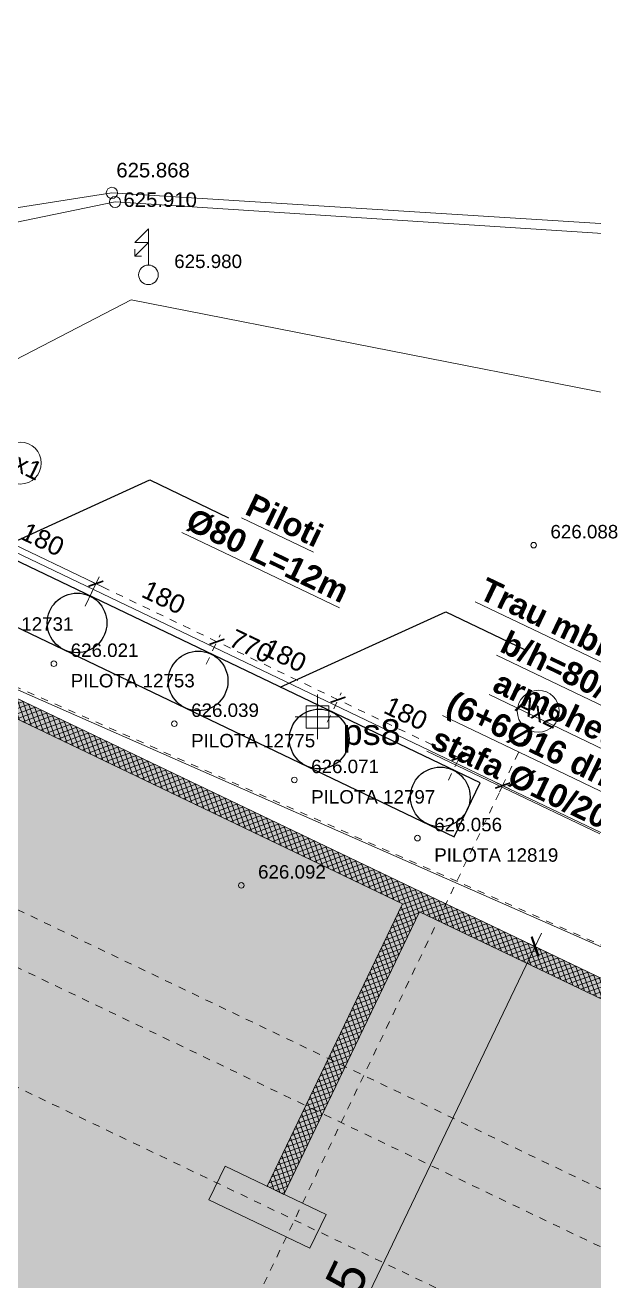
# Model space of a CAD drawing. Header units: metres. Extents: x 7511714 to 7511891, y 4693222 to 4693343.
# Drawn here: x 7511842.04 to 7511849.67, y 4693302.84 to 4693319.68 of the extents above; entities that cross this region are included whole.
import ezdxf
from ezdxf.enums import TextEntityAlignment as Align

# ---------------------------------------------------------------- set-up
doc = ezdxf.new("R2010")
doc.units = ezdxf.units.M
for name, pattern in [('AXES', [2, 1.25, -0.25, 0.25, -0.25]), ('CACHE', [0.375, 0.25, -0.125]), ('CONTINU', [0]), ('Dot & Dashed', [335.13888120651256, 158.749999999965, -88.19444444442497, 0, -88.19443676212254]), ('DXK_LINE_DOT1', [1.8814, 0.9407, -0.9407])]:
    doc.linetypes.add(name, pattern=pattern)
doc.layers.get('0').update_dxf_attribs({"lineweight": 0})
doc.layers.get('Defpoints').update_dxf_attribs({"lineweight": 0})
for name, color, linetype, lineweight in [('asfalt', 252, 'Continuous', 0), ('asfalt pikat', 97, 'Continuous', 0), ('AXES', 10, 'AXES', 0), ('BETON CACHE', 4, 'CACHE', 0), ('BETON COUPE', 3, 'CONTINU', 0), ('BETON HACHURE', 252, 'Continuous', 0), ('BETON TRAME', 254, 'Continuous', 0), ('BORD', 5, 'Continuous', 0), ('COTE 50ème', 1, 'Continuous', 0), ('FOND DE FOUILLE', 7, 'Continuous', 0), ('label', 210, 'Continuous', 0), ('Matjet', 210, 'Continuous', 0), ('matjet e reja', 5, 'Continuous', 0), ('parcela', 7, 'Continuous', 0), ('Puset fekali', 30, 'Continuous', 0), ('rrjet', 7, 'Continuous', 0), ('shtyll elektrike', 1, 'Continuous', 0), ('TALUS', 2, 'Continuous', 0), ('TALUS TRAME 2', 254, 'Continuous', 0), ('TEXTE', 7, 'Continuous', 0), ('trotuar', 91, 'Continuous', 0), ('trotuar pikat', 155, 'Continuous', 0)]:
    doc.layers.add(name, color=color, linetype=linetype, lineweight=lineweight)
doc.layers.add('PILOTA', color=2, linetype='Continuous')
doc.styles.add('FN_TEXT_1.50', font='arial.ttf', dxfattribs={"height": 10})
doc.styles.add('RS_TEXT_1.50', font='arial.ttf', dxfattribs={"height": 12.5})
doc.styles.add('RS_TXT_100', font='arial.ttf', dxfattribs={"height": 25})
doc.styles.add('SMA_TEXT_1.200', font='arial.ttf', dxfattribs={"height": 50})
doc.styles.get("Standard").update_dxf_attribs({"font": 'arial.ttf'})
doc.dimstyles.new('RS_100CM_LINEAIRE', dxfattribs={"dimscale": 10, "dimtxt": 25, "dimasz": 1.5, "dimexe": 1, "dimexo": 2.5, "dimgap": 1, "dimtad": 1, "dimdec": 1, "dimrnd": 0.5, "dimdsep": 46, "dimtxsty": 'RS_TXT_100', "dimblk1": 'ARCHTICK', "dimblk2": 'ARCHTICK', "dimsah": 1, "dimcen": 2.5, "dimdle": 1, "dimclrt": 4, "dimadec": 0, "dimazin": 2, "dimtfac": 1, "dimtdec": 1, "dimtix": 1, "dimtmove": 2, "dimatfit": 3, "dimfxl": 1, "dimtolj": 1, "dimtzin": 0, "dimarcsym": 0})
doc.dimstyles.new('SMA_1.200', dxfattribs={"dimscale": 20, "dimtxt": 50, "dimasz": 1, "dimexe": 1, "dimexo": 2, "dimgap": 0.5, "dimtad": 1, "dimdec": 1, "dimrnd": 0.5, "dimdsep": 46, "dimtxsty": 'SMA_TEXT_1.200', "dimblk": 'ARCHTICK', "dimcen": 10, "dimdle": 1, "dimadec": 0, "dimazin": 2, "dimtfac": 1, "dimtdec": 1, "dimtix": 1, "dimtmove": 2, "dimatfit": 3, "dimfxl": 1, "dimtolj": 1, "dimtzin": 0, "dimarcsym": 0})

# ---------------------------------------------------------------- blocks, each defined once
blk = doc.blocks.new('*U93', base_point=(7511844.938999999, 4693308.14, 626.0919999999999))
at = {"layer": 'Matjet', "linetype": 'ByBlock', "lineweight": -2}
blk.add_line((7511844.938999999, 4693308.14, 626.0919999999999), (7511844.938999999, 4693308.14, 626.0919999999999), dxfattribs=at)
blk.add_circle((7511844.938999999, 4693308.14, 626.0919999999999), 0.03749999925, dxfattribs=at)
at = {"layer": 'Matjet', "linetype": 'ByBlock', "insert": (7511845.164, 4693308.319999998, 626.0919999999999), "char_height": 0.18, "attachment_point": 4}
blk.add_mtext('626.092', dxfattribs=at)
blk = doc.blocks.new('*U94', base_point=(7511848.859, 4693312.702, 626.0880000000001))
at = {"layer": 'Matjet', "linetype": 'ByBlock', "lineweight": -2}
blk.add_line((7511848.859, 4693312.702, 626.0880000000001), (7511848.859, 4693312.702, 626.0880000000001), dxfattribs=at)
blk.add_circle((7511848.859, 4693312.702, 626.0880000000001), 0.03749999925, dxfattribs=at)
at = {"layer": 'Matjet', "linetype": 'ByBlock', "insert": (7511849.084, 4693312.881999998, 626.0880000000001), "char_height": 0.18, "attachment_point": 4}
blk.add_mtext('626.088', dxfattribs=at)
blk = doc.blocks.new('Pole electricity_ Shtyllë Elekrike Druri - tension i lartë')
at = {"color": 1, "linetype": 'ByBlock', "lineweight": 0, "flags": 128}
for points in [[(0, 0.5), (0, 2.349999999627584), (-0.7000000011175871, 1.650000000372529), (-2.84e-14, 1.650000000372529), (-0.7000000011175871, 0.949999999254942)], [(-0.3500000005587935, 0.949999999254942), (-0.7000000011176156, 0.949999999254942), (-0.7000000011175871, 1.299999999813735)]]:
    blk.add_lwpolyline(points, dxfattribs=at)
at = {"color": 1, "linetype": 'ByBlock', "lineweight": 0}
blk.add_circle((0, 0), 0.5, dxfattribs=at)
blk = doc.blocks.new('Shtylle_Elekrike_Druri')
at = {"color": 1, "lineweight": 0}
blk.add_blockref('Pole electricity_ Shtyllë Elekrike Druri - tension i lartë', (0, 0), dxfattribs=at)
blk = doc.blocks.new('*U149', base_point=(7511843.695000001, 4693316.326999999, 625.98))
at = {"layer": 'shtyll elektrike', "color": 0, "linetype": 'ByBlock', "lineweight": -2, "xscale": 0.2631578938478685, "yscale": 0.2631578938478685, "zscale": 0.2631578938478685}
blk.add_blockref('Shtylle_Elekrike_Druri', (7511843.695000001, 4693316.326999999, 625.98), dxfattribs=at)
at = {"layer": 'label', "linetype": 'ByBlock', "insert": (7511844.040394738, 4693316.506999998, 625.98), "char_height": 0.18, "attachment_point": 4}
blk.add_mtext('625.980', dxfattribs=at)
blk = doc.blocks.new('*U150', base_point=(7511843.247, 4693317.303999999, 625.91))
at = {"layer": 'trotuar pikat', "linetype": 'ByBlock', "lineweight": -2}
blk.add_line((7511843.247, 4693317.303999999, 625.91), (7511843.247, 4693317.303999999, 625.91), dxfattribs=at)
blk.add_circle((7511843.247, 4693317.303999999, 625.91), 0.0749999985, dxfattribs=at)
at = {"layer": 'trotuar pikat', "linetype": 'ByBlock', "insert": (7511843.359500001, 4693317.334, 625.91), "char_height": 0.195, "attachment_point": 4}
blk.add_mtext('{\\C256;625.910}', dxfattribs=at)
blk = doc.blocks.new('*U151', base_point=(7511843.204999999, 4693317.426, 625.868))
at = {"layer": 'asfalt pikat', "linetype": 'ByBlock', "lineweight": -2}
blk.add_line((7511843.204999999, 4693317.426, 625.868), (7511843.204999999, 4693317.426, 625.868), dxfattribs=at)
blk.add_circle((7511843.204999999, 4693317.426, 625.868), 0.0749999985, dxfattribs=at)
at = {"layer": 'asfalt pikat', "linetype": 'ByBlock', "insert": (7511843.264161235, 4693317.729945345, 625.868), "char_height": 0.195, "attachment_point": 4}
blk.add_mtext('{\\C256;625.868}', dxfattribs=at)
blk = doc.blocks.new('*U194', base_point=(7511847.301, 4693308.774, 626.056))
at = {"layer": 'matjet e reja', "linetype": 'ByBlock', "lineweight": -2}
blk.add_line((7511847.301, 4693308.774, 626.056), (7511847.301, 4693308.774, 626.056), dxfattribs=at)
blk.add_circle((7511847.301, 4693308.774, 626.056), 0.03749999925, dxfattribs=at)
at = {"layer": 'matjet e reja', "linetype": 'ByBlock', "char_height": 0.18}
for s, insert, attachment_point in [('626.056', (7511847.526000001, 4693308.954, 626.056), 4), ('PILOTA 12819', (7511847.526000001, 4693308.637096862, 626.056), 1)]:
    blk.add_mtext(s, dxfattribs=dict(at, insert=insert, attachment_point=attachment_point))
blk = doc.blocks.new('*U195', base_point=(7511845.650999999, 4693309.553999999, 626.071))
at = {"layer": 'matjet e reja', "linetype": 'ByBlock', "lineweight": -2}
blk.add_line((7511845.650999999, 4693309.553999999, 626.071), (7511845.650999999, 4693309.553999999, 626.071), dxfattribs=at)
blk.add_circle((7511845.650999999, 4693309.553999999, 626.071), 0.03749999925, dxfattribs=at)
at = {"layer": 'matjet e reja', "linetype": 'ByBlock', "char_height": 0.18}
for s, insert, attachment_point in [('626.071', (7511845.875999998, 4693309.733999998, 626.071), 4), ('PILOTA 12797', (7511845.875999998, 4693309.417096862, 626.071), 1)]:
    blk.add_mtext(s, dxfattribs=dict(at, insert=insert, attachment_point=attachment_point))
blk = doc.blocks.new('*U196', base_point=(7511844.041999999, 4693310.308, 626.039))
at = {"layer": 'matjet e reja', "linetype": 'ByBlock', "lineweight": -2}
blk.add_line((7511844.041999999, 4693310.308, 626.039), (7511844.041999999, 4693310.308, 626.039), dxfattribs=at)
blk.add_circle((7511844.041999999, 4693310.308, 626.039), 0.03749999925, dxfattribs=at)
at = {"layer": 'matjet e reja', "linetype": 'ByBlock', "char_height": 0.18}
for s, insert, attachment_point in [('626.039', (7511844.267000001, 4693310.488, 626.039), 4), ('PILOTA 12775', (7511844.267000001, 4693310.17103547, 626.039), 1)]:
    blk.add_mtext(s, dxfattribs=dict(at, insert=insert, attachment_point=attachment_point))
blk = doc.blocks.new('*U197', base_point=(7511842.427, 4693311.111999999, 626.0209999999998))
at = {"layer": 'matjet e reja', "linetype": 'ByBlock', "lineweight": -2}
blk.add_line((7511842.427, 4693311.111999999, 626.0209999999998), (7511842.427, 4693311.111999999, 626.0209999999998), dxfattribs=at)
blk.add_circle((7511842.427, 4693311.111999999, 626.0209999999998), 0.03749999925, dxfattribs=at)
at = {"layer": 'matjet e reja', "linetype": 'ByBlock', "char_height": 0.18}
for s, insert, attachment_point in [('626.021', (7511842.652000001, 4693311.291999999, 626.0209999999998), 4), ('PILOTA 12753', (7511842.652000001, 4693310.975096862, 626.0209999999998), 1)]:
    blk.add_mtext(s, dxfattribs=dict(at, insert=insert, attachment_point=attachment_point))
blk = doc.blocks.new('*U198', base_point=(7511840.801, 4693311.872, 626.0359999999998))
at = {"layer": 'matjet e reja', "linetype": 'ByBlock', "lineweight": -2}
blk.add_line((7511840.801, 4693311.872, 626.0359999999998), (7511840.801, 4693311.872, 626.0359999999998), dxfattribs=at)
blk.add_circle((7511840.801, 4693311.872, 626.0359999999998), 0.03749999925, dxfattribs=at)
at = {"layer": 'matjet e reja', "linetype": 'ByBlock', "char_height": 0.18}
for s, insert, attachment_point in [('626.036', (7511841.025999999, 4693312.052, 626.0359999999998), 4), ('PILOTA 12731', (7511841.025999999, 4693311.735035472, 626.0359999999998), 1)]:
    blk.add_mtext(s, dxfattribs=dict(at, insert=insert, attachment_point=attachment_point))
blk = doc.blocks.new('*U283', base_point=(7511845.961, 4693310.399, 625.6409999999998))
at = {"layer": 'rrjet', "color": 93, "linetype": 'ByBlock', "lineweight": -2}
for p, q in [((7511845.961, 4693310.098999999, 625.6409999999998), (7511845.961, 4693310.699, 625.6409999999998)), ((7511845.661000001, 4693310.399, 625.6409999999998), (7511846.261, 4693310.399, 625.6409999999998))]:
    blk.add_line(p, q, dxfattribs=at)
at = {"layer": 'rrjet', "color": 93, "linetype": 'ByBlock', "lineweight": -2, "elevation": 625.6409999999998}
blk.add_lwpolyline([(7511845.811000001, 4693310.248999999), (7511845.811000001, 4693310.549000002), (7511846.111000001, 4693310.549000002), (7511846.111000001, 4693310.248999999)], close=True, dxfattribs=at)
at = {"layer": 'rrjet', "linetype": 'ByBlock', "insert": (7511846.2985, 4693310.36868281, 625.6409999999998), "char_height": 0.345, "attachment_point": 1}
blk.add_mtext('{\\fArial|b0|i0|c0|p34;\\C137;\\c8355647;ps8}', dxfattribs=at)
blk = doc.blocks.new('A$Cebd43ce6')
at = {"layer": 'BETON CACHE', "color": 232, "linetype": 'Dot & Dashed', "ltscale": 0.01}
blk.add_lwpolyline([(0, 0), (-1313.238454571285, 39.75275264584343), (-4660.494244752859, 445.5344367861398), (-4259.391150078416, 5326.202943994038), (-610.1144931734743, 5439.72356695043), (-20.71135502445395, 5433.15160192037)], close=True, dxfattribs=at)
at = {"layer": 'COTE 50ème', "ltscale": 0.5}
blk.add_circle((-3905.627959313715, 2250.096767547431), 4550, dxfattribs=at)
blk = doc.blocks.new('AXES_FN')
at = {"color": 0, "linetype": 'Continuous'}
blk.add_circle((0, 15.0000000000291), 15, dxfattribs=at)
at = {"color": 0, "style": 'FN_TEXT_1.50'}
blk.add_attdef('AXES', text='', height=12.5, dxfattribs=at).set_placement((-48.89196793997054, 20.62500000002911), align=Align.MIDDLE_CENTER)
blk = doc.blocks.new('_ArchTick')
at = {"color": 0, "linetype": 'ByBlock', "const_width": 0.15}
blk.add_lwpolyline([(-0.5, -0.5), (0.5, 0.5)], dxfattribs=at)
blk = doc.blocks.new('*D384')
at = {"layer": 'AXES', "color": 0, "linetype": 'Continuous', "lineweight": -2, "ltscale": 0.5, "transparency": 16777216}
for p, q in [((45237.31657948549, -40379.73147992383), (45237.31657948549, -40393.66435248708)), ((46007.31679113834, -40379.73147992383), (46007.31679113834, -40393.66435248708)), ((45227.31657948549, -40383.66435248708), (46017.31679113834, -40383.66435248708))]:
    blk.add_line(p, q, dxfattribs=at)
at = {"layer": 'Defpoints', "color": 0, "linetype": 'Continuous', "ltscale": 0.5, "transparency": 16777216}
for p in [(45237.31657948549, -40354.73147992383), (46007.31679113834, -40354.73147992383), (46007.31679113834, -40383.66435248708)]:
    blk.add_point(p, dxfattribs=at)
at = {"layer": 'AXES', "color": 0, "linetype": 'Continuous', "lineweight": -2, "ltscale": 0.5, "transparency": 16777216, "xscale": 15, "yscale": 15, "zscale": 15, "rotation": 180}
blk.add_blockref('_ArchTick', (45237.31657948549, -40383.66435248708), dxfattribs=at)
at = {"layer": 'AXES', "color": 0, "linetype": 'Continuous', "lineweight": -2, "ltscale": 0.5, "transparency": 16777216, "xscale": 15, "yscale": 15, "zscale": 15}
blk.add_blockref('_ArchTick', (46007.31679113834, -40383.66435248708), dxfattribs=at)
at = {"layer": 'AXES', "color": 4, "linetype": 'Continuous', "lineweight": 5, "ltscale": 0.5, "transparency": 16777216, "insert": (45622.31668531191, -40360.90002779404), "char_height": 25, "attachment_point": 5, "style": 'RS_TXT_100'}
blk.add_mtext('\\A1;770', dxfattribs=at)
blk = doc.blocks.new('*D385')
at = {"layer": 'AXES', "color": 0, "linetype": 'Continuous', "lineweight": -2, "ltscale": 0.5, "transparency": 16777216}
for p, q in [((46007.31679113834, -40379.73147992383), (46007.31679113834, -40393.66435248708)), ((46537.31679113834, -40389.73147992383), (46537.31679113834, -40373.66435248708)), ((45997.31679113834, -40383.66435248708), (46547.31679113834, -40383.66435248708))]:
    blk.add_line(p, q, dxfattribs=at)
at = {"layer": 'Defpoints', "color": 0, "linetype": 'Continuous', "ltscale": 0.5, "transparency": 16777216}
for p in [(46007.31679113834, -40354.73147992383), (46537.31679113834, -40383.66435248708), (46537.31679113834, -40414.73147992383)]:
    blk.add_point(p, dxfattribs=at)
at = {"layer": 'AXES', "color": 0, "linetype": 'Continuous', "lineweight": -2, "ltscale": 0.5, "transparency": 16777216, "xscale": 15, "yscale": 15, "zscale": 15, "rotation": 180}
blk.add_blockref('_ArchTick', (46007.31679113834, -40383.66435248708), dxfattribs=at)
at = {"layer": 'AXES', "color": 0, "linetype": 'Continuous', "lineweight": -2, "ltscale": 0.5, "transparency": 16777216, "xscale": 15, "yscale": 15, "zscale": 15}
blk.add_blockref('_ArchTick', (46537.31679113834, -40383.66435248708), dxfattribs=at)
at = {"layer": 'AXES', "color": 4, "linetype": 'Continuous', "lineweight": 5, "ltscale": 0.5, "transparency": 16777216, "insert": (46272.31679113834, -40360.89150119104), "char_height": 25, "attachment_point": 5, "style": 'RS_TXT_100'}
blk.add_mtext('\\A1;530', dxfattribs=at)
blk = doc.blocks.new('*D423')
at = {"layer": 'Defpoints', "color": 0, "transparency": 16777216}
for p in [(46206.05698376377, -40559.58780128889), (46120.96995852469, -41694.73147724161), (46139.866161978, -41694.73147724161)]:
    blk.add_point(p, dxfattribs=at)
at = {"layer": 'TALUS', "color": 0, "lineweight": -2, "transparency": 16777216}
for p, q in [((46139.866161978, -40539.58780128889), (46139.866161978, -41714.73147724161)), ((46166.05698376377, -40559.58780128889), (46119.866161978, -40559.58780128889)), ((46160.96995852469, -41694.73147724161), (46159.866161978, -41694.73147724161))]:
    blk.add_line(p, q, dxfattribs=at)
at = {"layer": 'TALUS', "color": 0, "lineweight": -2, "transparency": 16777216, "xscale": 20, "yscale": 20, "zscale": 20}
for p, rotation in [((46139.866161978, -40559.58780128889), 90), ((46139.866161978, -41694.73147724161), 270)]:
    blk.add_blockref('_ArchTick', p, dxfattribs=dict(at, rotation=rotation))
at = {"layer": 'TALUS', "color": 0, "transparency": 16777216, "insert": (46104.32045938593, -41127.15963926524), "char_height": 50, "attachment_point": 5, "rotation": 90, "style": 'SMA_TEXT_1.200'}
blk.add_mtext('\\A1;1135', dxfattribs=at)
blk = doc.blocks.new('*D439')
at = {"layer": 'AXES', "color": 0, "linetype": 'Continuous', "lineweight": -2, "ltscale": 0.5, "transparency": 16777216}
for p, q in [((45208.55361448631, -40375.22565026943), (45408.55361448631, -40375.22565026943)), ((45218.55361448631, -40408.62529119052), (45218.55361448631, -40365.22565026943)), ((45398.55361448631, -40408.62529119052), (45398.55361448631, -40365.22565026943))]:
    blk.add_line(p, q, dxfattribs=at)
at = {"layer": 'Defpoints', "color": 0, "linetype": 'Continuous', "ltscale": 0.5, "transparency": 16777216}
for p in [(45398.55361448631, -40375.22565026943), (45218.55361448631, -40433.62529119052), (45398.55361448631, -40433.62529119052)]:
    blk.add_point(p, dxfattribs=at)
at = {"layer": 'AXES', "color": 0, "linetype": 'Continuous', "lineweight": -2, "ltscale": 0.5, "transparency": 16777216, "xscale": 15, "yscale": 15, "zscale": 15, "rotation": 180}
blk.add_blockref('_ArchTick', (45218.55361448631, -40375.22565026943), dxfattribs=at)
at = {"layer": 'AXES', "color": 0, "linetype": 'Continuous', "lineweight": -2, "ltscale": 0.5, "transparency": 16777216, "xscale": 15, "yscale": 15, "zscale": 15}
blk.add_blockref('_ArchTick', (45398.55361448631, -40375.22565026943), dxfattribs=at)
at = {"layer": 'AXES', "color": 4, "linetype": 'Continuous', "lineweight": 5, "ltscale": 0.5, "transparency": 16777216, "insert": (45308.55361448631, -40352.46132557638), "char_height": 25, "attachment_point": 5, "style": 'RS_TXT_100'}
blk.add_mtext('\\A1;180', dxfattribs=at)
blk = doc.blocks.new('*D440')
at = {"layer": 'AXES', "color": 0, "lineweight": -2, "transparency": 16777216}
for p, q in [((45388.55361448631, -40375.22565026943), (45588.55361448631, -40375.22565026943)), ((45398.55361448631, -40408.62529119052), (45398.55361448631, -40365.22565026943)), ((45578.55361448631, -40408.62529119052), (45578.55361448631, -40365.22565026943))]:
    blk.add_line(p, q, dxfattribs=at)
at = {"layer": 'Defpoints', "color": 0, "transparency": 16777216}
for p in [(45578.55361448631, -40375.22565026943), (45398.55361448631, -40433.62529119052), (45578.55361448631, -40433.62529119052)]:
    blk.add_point(p, dxfattribs=at)
at = {"layer": 'AXES', "color": 0, "lineweight": -2, "transparency": 16777216, "xscale": 15, "yscale": 15, "zscale": 15, "rotation": 180}
blk.add_blockref('_ArchTick', (45398.55361448631, -40375.22565026943), dxfattribs=at)
at = {"layer": 'AXES', "color": 0, "lineweight": -2, "transparency": 16777216, "xscale": 15, "yscale": 15, "zscale": 15}
blk.add_blockref('_ArchTick', (45578.55361448631, -40375.22565026943), dxfattribs=at)
at = {"layer": 'AXES', "color": 4, "transparency": 16777216, "insert": (45488.55361448631, -40352.46132557638), "char_height": 25, "attachment_point": 5, "style": 'RS_TXT_100'}
blk.add_mtext('\\A1;180', dxfattribs=at)
blk = doc.blocks.new('*D441')
at = {"layer": 'AXES', "color": 0, "lineweight": -2, "transparency": 16777216}
for p, q in [((45568.55361448631, -40375.22565026943), (45768.55361448631, -40375.22565026943)), ((45578.55361448631, -40408.62529119052), (45578.55361448631, -40365.22565026943)), ((45758.55361448631, -40408.62529119052), (45758.55361448631, -40365.22565026943))]:
    blk.add_line(p, q, dxfattribs=at)
at = {"layer": 'Defpoints', "color": 0, "transparency": 16777216}
for p in [(45758.55361448631, -40375.22565026943), (45578.55361448631, -40433.62529119052), (45758.55361448631, -40433.62529119052)]:
    blk.add_point(p, dxfattribs=at)
at = {"layer": 'AXES', "color": 0, "lineweight": -2, "transparency": 16777216, "xscale": 15, "yscale": 15, "zscale": 15, "rotation": 180}
blk.add_blockref('_ArchTick', (45578.55361448631, -40375.22565026943), dxfattribs=at)
at = {"layer": 'AXES', "color": 0, "lineweight": -2, "transparency": 16777216, "xscale": 15, "yscale": 15, "zscale": 15}
blk.add_blockref('_ArchTick', (45758.55361448631, -40375.22565026943), dxfattribs=at)
at = {"layer": 'AXES', "color": 4, "transparency": 16777216, "insert": (45668.55361448631, -40352.46132557638), "char_height": 25, "attachment_point": 5, "style": 'RS_TXT_100'}
blk.add_mtext('\\A1;180', dxfattribs=at)
blk = doc.blocks.new('*D442')
at = {"layer": 'AXES', "color": 0, "lineweight": -2, "transparency": 16777216}
for p, q in [((45748.55361448631, -40375.22565026943), (45948.55361448631, -40375.22565026943)), ((45758.55361448631, -40408.62529119052), (45758.55361448631, -40365.22565026943)), ((45938.55361448631, -40408.62529119052), (45938.55361448631, -40365.22565026943))]:
    blk.add_line(p, q, dxfattribs=at)
at = {"layer": 'Defpoints', "color": 0, "transparency": 16777216}
for p in [(45938.55361448631, -40375.22565026943), (45758.55361448631, -40433.62529119052), (45938.55361448631, -40433.62529119052)]:
    blk.add_point(p, dxfattribs=at)
at = {"layer": 'AXES', "color": 0, "lineweight": -2, "transparency": 16777216, "xscale": 15, "yscale": 15, "zscale": 15, "rotation": 180}
blk.add_blockref('_ArchTick', (45758.55361448631, -40375.22565026943), dxfattribs=at)
at = {"layer": 'AXES', "color": 0, "lineweight": -2, "transparency": 16777216, "xscale": 15, "yscale": 15, "zscale": 15}
blk.add_blockref('_ArchTick', (45938.55361448631, -40375.22565026943), dxfattribs=at)
at = {"layer": 'AXES', "color": 4, "transparency": 16777216, "insert": (45848.55361448631, -40352.46132557638), "char_height": 25, "attachment_point": 5, "style": 'RS_TXT_100'}
blk.add_mtext('\\A1;180', dxfattribs=at)
blk = doc.blocks.new('A$C340691c1')
at = {"layer": 'BETON HACHURE', "true_color": 0x636466, "transparency": 33554585}
h = blk.add_hatch(dxfattribs=at)
h.set_pattern_fill('ANSI37', color=251, scale=50, angle=270, style=0)
h.set_pattern_definition([(315, (-58216.8400916399, 74502.85212336945), (4.419417382415923, 4.419417382415921), []), (45, (-58216.8400916399, 74502.85212336945), (-4.41941738241592, 4.419417382415923), [])])
h.paths.add_polyline_path([(-2720.628170966578, 3000.241066249626), (-2695.628170966585, 3000.241066249626), (-2695.628170966578, 2675.241066249626), (-2720.628170966578, 2675.24106624964)], flags=0)
h.paths.add_polyline_path([(-2720.628170966578, 3000.241066249626), (-2695.628170966585, 3000.241066249626), (-2695.628170966578, 2675.241066249626), (-2720.628170966578, 2675.24106624964)], flags=0)
h.paths.add_polyline_path([(-540.6324638166043, 2860.096752578655), (-540.6281709666073, 2810.096757943043), (-460.6281709666073, 2810.096757943043), (-460.6324638166043, 2860.096752578655)], flags=0)
h.paths.add_polyline_path([(-920.6302367242461, 2860.096752578567), (-920.6302367242461, 2810.096757942956), (-840.6302367242461, 2810.096757942956), (-840.6302367242461, 2860.096752578567)], flags=0)
edge = h.paths.add_edge_path(flags=0)
edge.add_arc((-880.630236724217, 4175.096779741536), 40, 0, 360)
edge = h.paths.add_edge_path(flags=0)
edge.add_arc((-880.6302367242461, 4850.096752578524), 40, 0, 360)
edge = h.paths.add_edge_path(flags=0)
edge.add_arc((-880.6302367242606, 3575.096742974114), 40, 0, 360)
h.paths.add_polyline_path([(-35.62817096657818, 5320.238549746588), (-4224.472317065207, 5320.24106624964), (-4613.76063167776, 583.5373482178402), (-35.62817096657818, 133.9492446580698)])
edge = h.paths.add_edge_path(flags=0)
edge.add_arc((-880.6302367242606, 3575.096742974114), 40, 0, 360)
h.paths.add_polyline_path([(-2095.628170966571, 5295.241066249626), (-2095.628170966571, 4875.096752578524), (-2070.628170966571, 4875.096752578524), (-2070.628170966571, 5295.241066249626), (-500.6215066893492, 5295.241066249626), (-500.6324638166043, 4825.096752578524), (-460.6281709665491, 4825.096752578524), (-460.6281709665491, 5295.241066249626), (-60.62817096657818, 5295.238549746617), (-60.62817096657818, 3565.096742974114), (-460.6281709665491, 3565.096742974114), (-460.6281709665491, 4200.096779741536), (-500.6324638166043, 4200.096779741536), (-500.6324638166043, 3535.096742974114), (-60.62817096657818, 3535.096742974114), (-60.62817096657818, 2790.096752578596), (-500.6324638166043, 2790.096752578596), (-500.6324638166043, 1400.09671581116), (-460.6281709665782, 1400.09671581116), (-460.6281709665709, 2760.096752578596), (-60.62817096657818, 2760.096752578596), (-60.62817096657818, 161.524588839733), (-833.1279593137151, 237.386682786484), (-833.1279593137151, 725.0967525785964), (-858.1279593137151, 725.0967525785964), (-858.1279593137151, 239.84176740564), (-2163.127973426381, 367.9971859111974), (-2163.127973426381, 725.0967525785672), (-2188.127973426381, 725.0967525785672), (-2188.127973426381, 370.4522705303534), (-3375.627959313715, 487.0687885553634), (-3375.627959313715, 725.0967525785672), (-3425.628170966571, 725.0967525785672), (-3425.628170966571, 491.9789785787143), (-4586.829182993511, 606.0128483532026), (-4515.485280736975, 1474.096771240846), (-4205.627959313715, 1474.096771240846), (-4205.627959313715, 1524.096771240846), (-4511.376006254672, 1524.096771240846), (-4411.438452378636, 2740.096752578582), (-4205.627959313715, 2740.096752578582), (-4205.627959313715, 2790.096752578582), (-4407.329168342134, 2790.096752578582), (-4405.479994506233, 2810.096757942956), (-4205.628170966578, 2810.096757942942), (-4205.628170966578, 2860.096757942927), (-4401.576193174187, 2860.096757942942), (-4344.868192445581, 3550.096757942956), (-4205.628170966578, 3550.096757942956), (-4205.628170966578, 3600.096757942956), (-4340.758930798831, 3600.096757942956), (-4295.55690844405, 4150.096794710378), (-4205.628170966578, 4150.096794710378), (-4205.628170966578, 4200.096794710378), (-4291.447633959229, 4200.096794710378), (-4201.442645329989, 5295.241066249626), (-3423.128170966578, 5295.241066249626), (-3423.128170966578, 4875.096757942971), (-3398.128170966578, 4875.096757942971), (-3398.128170966578, 5295.24106624964)], flags=16)
h.paths.add_polyline_path([(-920.6302367242461, 3615.096742974114), (-920.6302367242461, 3535.096742974114), (-840.6302367242461, 3535.096742974114), (-840.6302367242461, 3615.096742974114)], flags=0)
at = {"layer": 'BETON TRAME', "true_color": 0x636466, "transparency": 33554559}
h = blk.add_hatch(color=251, dxfattribs=at)
h.dxf.hatch_style = 1
h.paths.add_polyline_path([(-3335.628170966578, 3550.096742974114), (-3370.628170966578, 3550.096742974114), (-3370.628170966578, 4200.096779741536), (-3335.628170966578, 4200.096779741536), (-3335.628170966578, 4025.096757942956), (-2875.628170966578, 4025.096757942956), (-2875.628170966578, 4200.096779741536), (-2840.628170966578, 4200.096779741536), (-2840.628170966578, 3550.096742974114), (-2875.628170966578, 3550.096742974114), (-2875.628170966578, 3985.096757942956), (-3085.628170966578, 3985.096757942956), (-3085.628170966578, 3655.096757942956), (-3125.628170966578, 3655.096757942956), (-3125.628170966578, 3985.096757942956), (-3335.628170966578, 3985.096757942956)])
h.paths.add_polyline_path([(-4205.628170966578, 4875.096757942942), (-4205.628170966578, 4825.096757942942), (-4055.628170966578, 4825.096757942942), (-4055.628170966578, 4875.096757942942)])
h.paths.add_polyline_path([(-3485.628170966578, 4875.096757942971), (-3485.628170966578, 4825.096757942971), (-3335.628170966578, 4825.096757942971), (-3335.628170966578, 4875.096757942971)])
h.paths.add_polyline_path([(-2875.628156853913, 4875.096757942971), (-2875.628156853913, 4825.096757942971), (-2725.628156853913, 4825.096757942971), (-2725.628156853913, 4875.096757942971)])
h.paths.add_polyline_path([(-2155.62795931373, 4875.096752578524), (-2155.62795931373, 4825.096752578524), (-2005.62795931373, 4825.096752578524), (-2005.62795931373, 4875.096752578524)])
h.paths.add_polyline_path([(-2155.628170966578, 4200.096779741536), (-2155.628170966578, 4150.096779741536), (-2005.628166059745, 4150.096779741536), (-2005.628166059745, 4200.096779741536)])
h.paths.add_polyline_path([(-4205.628170966578, 4200.096794710378), (-4205.628170966578, 4150.096794710378), (-4055.628170966578, 4150.096794710378), (-4055.628170966578, 4200.096794710378)])
h.paths.add_polyline_path([(-4205.628170966578, 3600.096757942956), (-4205.628170966578, 3550.096757942956), (-4055.628170966578, 3550.096757942956), (-4055.628170966578, 3600.096757942956)])
h.paths.add_polyline_path([(-2155.628183239125, 3600.096742974114), (-2155.628183239125, 3550.096742974114), (-2005.628178332292, 3550.096742974114), (-2005.628178332292, 3600.096742974114)])
h.paths.add_polyline_path([(-2155.628170966578, 2860.096752578567), (-2155.628170966578, 2810.096752578567), (-2005.628183239125, 2810.096752578567), (-2005.628183239125, 2860.096752578567)])
h.paths.add_polyline_path([(-4055.628170966578, 2810.096757942942), (-4055.628170966578, 2860.096757942942), (-4205.628170966578, 2860.096757942942), (-4205.628170966578, 2810.096757942942)])
h.paths.add_polyline_path([(-3390.628170966578, 2860.096757942971), (-3390.628170966578, 2810.096757942971), (-3265.628170966578, 2810.096757942971), (-3265.628170966578, 2860.096757942971)])
h.paths.add_polyline_path([(-2945.628170966578, 2860.096757942956), (-2945.628170966578, 2810.096757942956), (-2820.627947041168, 2810.096757942956), (-2820.627947041168, 2860.096757942956)])
h.paths.add_polyline_path([(-2970.628170966578, 2810.096757942971), (-2945.628170966578, 2810.096757942971), (-2945.628170966578, 3315.096757942956), (-2970.628170966578, 3315.096757942956)])
h.paths.add_polyline_path([(-3265.628170966578, 2810.096757942956), (-3240.628170966578, 2810.096757942956), (-3240.628170966578, 3315.096757942956), (-3265.628170966578, 3315.096757942956)])
at = {"layer": 'FOND DE FOUILLE', "true_color": 0xfff4eb, "transparency": 33554508}
h = blk.add_hatch(color=7, dxfattribs=at)
h.dxf.hatch_style = 1
h.paths.add_polyline_path([(-4245.872391308127, 5059.853565706551), (-4224.472317065207, 5320.24106624964), (-35.62817096657818, 5320.241066249648), (-35.62817096650542, 133.9492446580625), (-4613.760631677833, 583.5373482178475), (-4446.38499810236, 2620.096772441982), (-3642.627959313715, 2620.096772441982), (-3642.627959313708, 2188.096752578553), (-3160.628170966564, 2188.096752578553), (-3160.628170966564, 535.0967525785964), (-580.6279593137151, 535.0967525785964), (-580.6279593137733, 2980.096752578596), (-1815.627959313715, 2980.096752578567), (-1815.627959313715, 5065.096752578524)])
at = {"layer": 'TALUS TRAME 2', "transparency": 33554559}
h = blk.add_hatch(color=256, dxfattribs=at)
h.dxf.hatch_style = 1
h.paths.add_polyline_path([(-1520.627959313708, 2025.096752578582), (-1520.627959313715, 1455.096752578582), (-2220.627959313708, 1455.096752578582), (-2220.627959313715, 2025.096752578582)])
h.paths.add_polyline_path([(-3480.627959313715, 2845.096757942971), (-2865.627959313708, 2845.096757942971), (-2865.627959313715, 2350.096752578553), (-3480.627959313715, 2350.096752578545)])
h.paths.add_polyline_path([(-2755.628170966571, 4105.096757942956), (-2755.628170966578, 3615.096757942956), (-3455.628170966571, 3615.096757942956), (-3455.628170966571, 4105.096757942949)])
h.paths.add_polyline_path([(-3160.628170966564, 535.0967525785964), (-580.6279593137151, 535.0967525785964), (-580.6279593137151, 2980.096752578596), (-1815.627959313715, 2980.096752578567), (-1815.627959313715, 5065.096752578524), (-4245.441477427485, 5065.096752578524), (-4446.38499810236, 2620.096772441982), (-3642.627959313715, 2620.096772441982), (-3642.627959313708, 2188.096752578553), (-3160.628170966564, 2188.096752578553)])
at = {"layer": 'AXES', "lineweight": 5, "ltscale": 1.3}
for p, q in [((-3370.628185079244, 5565.096755260747), (-3370.628185079244, 2640.122620605573)), ((159.4922222912792, 4850.096752578538), (-4860.627959313715, 4850.096752578524))]:
    blk.add_line(p, q, dxfattribs=at)
at = {"layer": 'BETON CACHE', "color": 242, "linetype": 'DXK_LINE_DOT1', "true_color": 0xcd2027}
blk.add_lwpolyline([(0, 0), (-1313.238454571285, 39.75275264584343), (-4660.494244752859, 445.5344367861398), (-4259.391150078416, 5326.202943994038), (-610.1144931734743, 5439.72356695043), (-20.71135502445395, 5433.15160192037)], close=True, dxfattribs=at)
at = {"layer": 'BETON CACHE', "lineweight": 5, "ltscale": 2}
for points in [[(-3160.628170966564, 2270.096752578553), (-3160.628170966564, 535.0967525785964), (-580.6279593137151, 535.0967525785964), (-580.6279593137151, 2980.096752578596), (-1815.627959313715, 2980.096752578567), (-1815.627959313715, 5065.096752578524), (-4245.441477427485, 5065.096752578524), (-4446.38499810236, 2620.096772441982), (-3560.627959313715, 2620.096772441982)], [(-3090.628170966564, 2270.096752578553), (-3090.628170966564, 605.0967525785964), (-650.6279593137151, 605.0967525785964), (-650.6279593137151, 2910.096752578596), (-1885.627959313715, 2910.096752578567), (-1885.627959313715, 4995.096752578524), (-4251.194461706225, 4995.096752578524), (-4440.632013823619, 2690.096772441982), (-3560.627959313715, 2690.096772441982)]]:
    blk.add_lwpolyline(points, dxfattribs=at)
at = {"layer": 'BETON COUPE', "color": 251, "lineweight": 5, "true_color": 0x636466}
blk.add_lwpolyline([(-35.62817096657818, 5320.238549746588), (-4224.472317065207, 5320.24106624964), (-4613.76063167776, 583.5373482178402), (-35.62817096657818, 133.9492446580698)], close=True, dxfattribs=at)
blk.add_lwpolyline([(-4291.447633959229, 4200.096794710378), (-4201.442645329989, 5295.241066249626), (-3423.128170966578, 5295.241066249626), (-3423.128170966578, 4875.096757942971), (-3398.128170966578, 4875.096757942971), (-3398.128170966578, 5295.24106624964), (-2095.628170966571, 5295.241066249626)], dxfattribs=at)
at = {"layer": 'BETON COUPE', "color": 251, "true_color": 0x636466}
blk.add_lwpolyline([(-3485.628170966578, 4875.096757942971), (-3485.628170966578, 4825.096757942971), (-3335.628170966578, 4825.096757942971), (-3335.628170966578, 4875.096757942971)], close=True, dxfattribs=at)
at = {"layer": 'BORD', "color": 251, "true_color": 0x636466}
blk.add_lwpolyline([(-35.62817096657091, 133.9492446580552), (-35.62817096657818, 5320.238549746588), (-4224.472317065207, 5320.24106624964), (-4613.76063167776, 583.5373482178402)], close=True, dxfattribs=at)
at = {"layer": 'PILOTA'}
for p, q in [((-4130.757164815783, 5474.133122797248), (-3974.341281788002, 5661.229383293205)), ((-3974.341281788002, 5661.229383293205), (-3857.381654788289, 5661.229383293205)), ((-3696.45231265881, 5486.202943994038), (-3540.036429631029, 5673.299204489995)), ((-3540.036429631029, 5673.299204489995), (-3423.076802631316, 5673.299204489995))]:
    blk.add_line(p, q, dxfattribs=at)
blk.add_lwpolyline([(-4308.426287565613, 5406.202943994038), (-3399.391150078416, 5406.202943994038), (-3399.391150078416, 5486.202943994038), (-4382.121171886291, 5486.202943994038), (-4531.871973017376, 3604.095395760633), (-4452.140790184931, 3597.542649455478)], close=True, dxfattribs=at)
for centre in [(-3979.391150078416, 5446.202943994038), (-3799.391150078416, 5446.202943994038), (-3619.391150078416, 5446.202943994038), (-3439.391150078416, 5446.202943994038)]:
    blk.add_circle(centre, 40, dxfattribs=at)
at = {"layer": 'AXES', "color": 251, "linetype": 'ByBlock', "true_color": 0x636466}
ref = blk.add_blockref('AXES_FN', (-4140.628185079244, 5578.556569716035), dxfattribs=dict(at, xscale=1.875, yscale=1.875, zscale=1.875))
ref.add_attrib('AXES', 'Ax1', dxfattribs={"layer": '0', "color": 0, "height": 24.75, "style": 'RS_TEXT_1.50'}).set_placement((-4140.628185079244, 5606.681569716035), align=Align.MIDDLE)
ref = blk.add_blockref('AXES_FN', (-3370.628185079244, 5578.556562563477), dxfattribs=dict(at, xscale=1.875, yscale=1.875, zscale=1.875))
ref.add_attrib('AXES', 'Ax2', dxfattribs={"layer": '0', "color": 0, "height": 24.75, "style": 'RS_TEXT_1.50'}).set_placement((-3370.628185079244, 5606.681562563477), align=Align.MIDDLE)
at = {"layer": 'TEXTE', "char_height": 31.25, "width": 353.1346309676819, "attachment_point": 5, "style": 'RS_TEXT_1.50'}
for s, insert in [('\\A1;{\\fArial|b1|i0|c0|p34;\\LTrau mbi pilota\\Pb/h=80/60 armohet (6+6Ø16 dhe stafa Ø10/20}', (-3353.660528368644, 5619.258933659134)), ('{\\fArial|b1|i0|c0|p34;\\LPiloti\\PØ80 L=12m}', (-3787.965380525617, 5663.706684939214))]:
    blk.add_mtext(s, dxfattribs=dict(at, insert=insert))
at = {"layer": 'AXES', "color": 251, "linetype": 'Continuous', "lineweight": 5, "ltscale": 0.5, "true_color": 0x636466}
dim = blk.add_aligned_dim(p1=(-4159.391150078416, 5446.202943994038), p2=(-3979.391150078416, 5446.202943994038), distance=58.39964092109585, dimstyle='RS_100CM_LINEAIRE', dxfattribs=at)
dim.commit()
dim.dimension.update_dxf_attribs({"geometry": '*D439', "text_midpoint": (-4069.391150078416, 5527.366909608179), "insert": (-49377.94476456473, 45879.82823518456)})
at = {"layer": 'AXES'}
for base, p1, p2, picture, middle in [((-3799.391150078416, 5504.602584915134), (-3979.391150078416, 5446.202943994038), (-3799.391150078416, 5446.202943994038), '*D440', (-3889.391150078416, 5527.366909608179)), ((-3619.391150078416, 5504.602584915134), (-3799.391150078416, 5446.202943994038), (-3619.391150078416, 5446.202943994038), '*D441', (-3709.391150078416, 5527.366909608179)), ((-3439.391150078416, 5504.602584915134), (-3619.391150078416, 5446.202943994038), (-3439.391150078416, 5446.202943994038), '*D442', (-3529.391150078416, 5527.366909608179))]:
    dim = blk.add_linear_dim(base=base, p1=p1, p2=p2, angle=180, dimstyle='RS_100CM_LINEAIRE', dxfattribs=at)
    dim.commit()
    dim.dimension.update_dxf_attribs({"geometry": picture, "text_midpoint": middle, "insert": (-49377.94476456473, 45879.82823518456)})
at = {"layer": 'AXES', "color": 251, "linetype": 'Continuous', "lineweight": 5, "ltscale": 0.5, "true_color": 0x636466}
for base, p1, p2, picture, middle in [((-3370.627973426395, 5496.163882697481), (-4140.628185079244, 5525.096755260733), (-3370.627973426395, 5525.096755260733), '*D384', (-3755.62807925282, 5518.928207390527)), ((-2840.627973426395, 5496.163882697481), (-3370.627973426395, 5525.096755260733), (-2840.627973426395, 5465.096755260733), '*D385', (-3105.627973426395, 5518.936733993527))]:
    dim = blk.add_linear_dim(base=base, p1=p1, p2=p2, dimstyle='RS_100CM_LINEAIRE', dxfattribs=at)
    dim.commit()
    dim.dimension.update_dxf_attribs({"geometry": picture, "text_midpoint": middle, "insert": (-49377.94476456473, 45879.82823518456)})
at = {"layer": 'TALUS'}
dim = blk.add_linear_dim(base=(-3238.078602586727, 4185.096757942956), p1=(-3171.887780800957, 5320.240433895677), p2=(-3256.974806040045, 4185.096757942956), angle=90, dimstyle='SMA_1.200', dxfattribs=at)
dim.commit()
dim.dimension.update_dxf_attribs({"geometry": '*D423', "text_midpoint": (-3273.624305178804, 4752.66859591932), "insert": (-49377.94476456473, 45879.82823518456)})

msp = doc.modelspace()

# ---------------------------------------------------------------- linework, layer by layer
at = {"layer": 'asfalt'}
msp.add_polyline3d([(7511808.786999999, 4693277.289, 625.845), (7511817.691000001, 4693293.371, 625.932), (7511820.302999999, 4693300.201999999, 625.91), (7511821.74, 4693303.288, 625.8869999999998), (7511826.488, 4693307.928, 625.919), (7511832.052999999, 4693312.392, 625.9589999999998), (7511837.196000001, 4693315.644999999, 625.918), (7511840.099000001, 4693316.94, 625.909), (7511843.204999999, 4693317.426, 625.868), (7511850.822999999, 4693316.948, 625.831), (7511857.906999999, 4693314.196000001, 625.8189999999998), (7511874.672, 4693305.539999999, 625.8169999999999), (7511884.37, 4693300.836, 625.7859999999998)], dxfattribs=at)
at = {"layer": 'parcela', "flags": 128}
msp.add_lwpolyline([(7511814.966000001, 4693269.472999998), (7511839.639999999, 4693311.774), (7511841.452000001, 4693310.975), (7511873.052000001, 4693297.055), (7511878.341, 4693294.453), (7511872.938999998, 4693283.093), (7511869.393999999, 4693275.64), (7511867.393999998, 4693271.280000001), (7511855.089, 4693245.348), (7511843.413, 4693251.371999999), (7511814.966000001, 4693269.472999998)], dxfattribs=at)
at = {"layer": 'trotuar'}
for points in [[(7511884.317999999, 4693300.783, 625.864), (7511874.643999999, 4693305.521000001, 625.898), (7511857.879999999, 4693314.037999999, 625.8769999999998), (7511850.682, 4693316.825000001, 625.932), (7511843.247, 4693317.303999999, 625.91), (7511840.174, 4693316.672, 625.95), (7511837.257, 4693315.498, 625.979), (7511832.142000001, 4693312.223, 626.0269999999999), (7511826.661999999, 4693307.855, 625.9249999999998), (7511821.877999999, 4693303.204, 625.9489999999998), (7511820.545, 4693300.224999999, 625.932)], [(7511823.984, 4693302.324, 625.9859999999999), (7511824.938000001, 4693303.536000001, 625.9809999999999), (7511827.158, 4693305.538999999, 626.0139999999999), (7511835.095, 4693311.65, 626.053), (7511843.464747305, 4693315.990794992, 0), (7511849.927, 4693314.721, 625.927), (7511857.121, 4693312.288, 625.9119999999999), (7511873.636999999, 4693303.905, 625.933), (7511883.295, 4693298.866000001, 625.868)]]:
    msp.add_polyline3d(points, dxfattribs=at)

# ---------------------------------------------------------------- block references
at = {"layer": 'asfalt pikat'}
msp.add_blockref('*U151', (7511843.204999999, 4693317.426, 625.868), dxfattribs=at)
at = {"layer": 'Matjet'}
for name, p in [('*U94', (7511848.859, 4693312.702, 626.0880000000001)), ('*U93', (7511844.938999999, 4693308.14, 626.0919999999999))]:
    msp.add_blockref(name, p, dxfattribs=at)
at = {"layer": 'matjet e reja'}
for name, p in [('*U198', (7511840.801, 4693311.872, 626.0359999999998)), ('*U197', (7511842.427, 4693311.111999999, 626.0209999999998)), ('*U196', (7511844.041999999, 4693310.308, 626.039)), ('*U195', (7511845.650999999, 4693309.553999999, 626.071)), ('*U194', (7511847.301, 4693308.774, 626.056))]:
    msp.add_blockref(name, p, dxfattribs=at)
at = {"layer": 'Puset fekali', "xscale": 0.01, "yscale": 0.01, "zscale": 0.01}
for name, p, rotation in [('A$Cebd43ce6', (7511855.08900155, 4693245.348001346), 334.3967821871004), ('A$C340691c1', (7511855.089001749, 4693245.348001518), 334.3967827565189)]:
    msp.add_blockref(name, p, dxfattribs=dict(at, rotation=rotation))
at = {"layer": 'rrjet'}
msp.add_blockref('*U283', (7511845.961, 4693310.399, 625.6409999999998), dxfattribs=at)
at = {"layer": 'shtyll elektrike'}
msp.add_blockref('*U149', (7511843.695000001, 4693316.326999999, 625.98), dxfattribs=at)
at = {"layer": 'trotuar pikat'}
msp.add_blockref('*U150', (7511843.247, 4693317.303999999, 625.91), dxfattribs=at)

doc.saveas('drawing.dxf')
